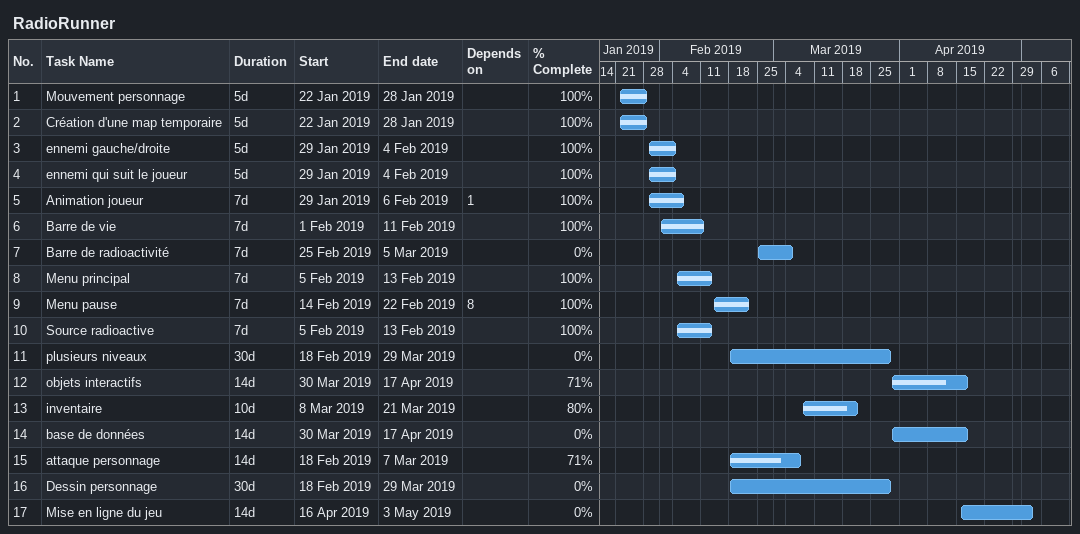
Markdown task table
RadioRunner

| ID | Task | Duration | Start | Finish | Predecessors | % complete |
|---|---|---|---|---|---|---|
| 1 | Mouvement personnage | 5d | 2019-01-22 | 2019-01-28 |  | 100 |
| 2 | Création d'une map temporaire | 5d | 2019-01-22 | 2019-01-28 |  | 100 |
| 3 | ennemi gauche/droite | 5d | 2019-01-29 | 2019-02-04 |  | 100 |
| 4 | ennemi qui suit le joueur | 5d | 2019-01-29 | 2019-02-04 |  | 100 |
| 5 | Animation joueur | 7d | 2019-01-29 | 2019-02-06 | 1 | 100 |
| 6 | Barre de vie | 7d | 2019-02-01 | 2019-02-11 |  | 100 |
| 7 | Barre de radioactivité | 7d | 2019-02-25 | 2019-03-05 |  | 0 |
| 8 | Menu principal | 7d | 2019-02-05 | 2019-02-13 |  | 100 |
| 9 | Menu pause | 7d | 2019-02-14 | 2019-02-22 | 8 | 100 |
| 10 | Source radioactive | 7d | 2019-02-05 | 2019-02-13 |  | 100 |
| 11 | plusieurs niveaux | 30d | 2019-02-18 | 2019-03-29 |  | 0 |
| 12 | objets interactifs | 14d | 2019-03-30 | 2019-04-17 |  | 71 |
| 13 | inventaire | 10d | 2019-03-08 | 2019-03-21 |  | 80 |
| 14 | base de données | 14d | 2019-03-30 | 2019-04-17 |  | 0 |
| 15 | attaque personnage | 14d | 2019-02-18 | 2019-03-07 |  | 71 |
| 16 | Dessin personnage | 30d | 2019-02-18 | 2019-03-29 |  | 0 |
| 17 | Mise en ligne du jeu | 14d | 2019-04-16 | 2019-05-03 |  | 0 |
